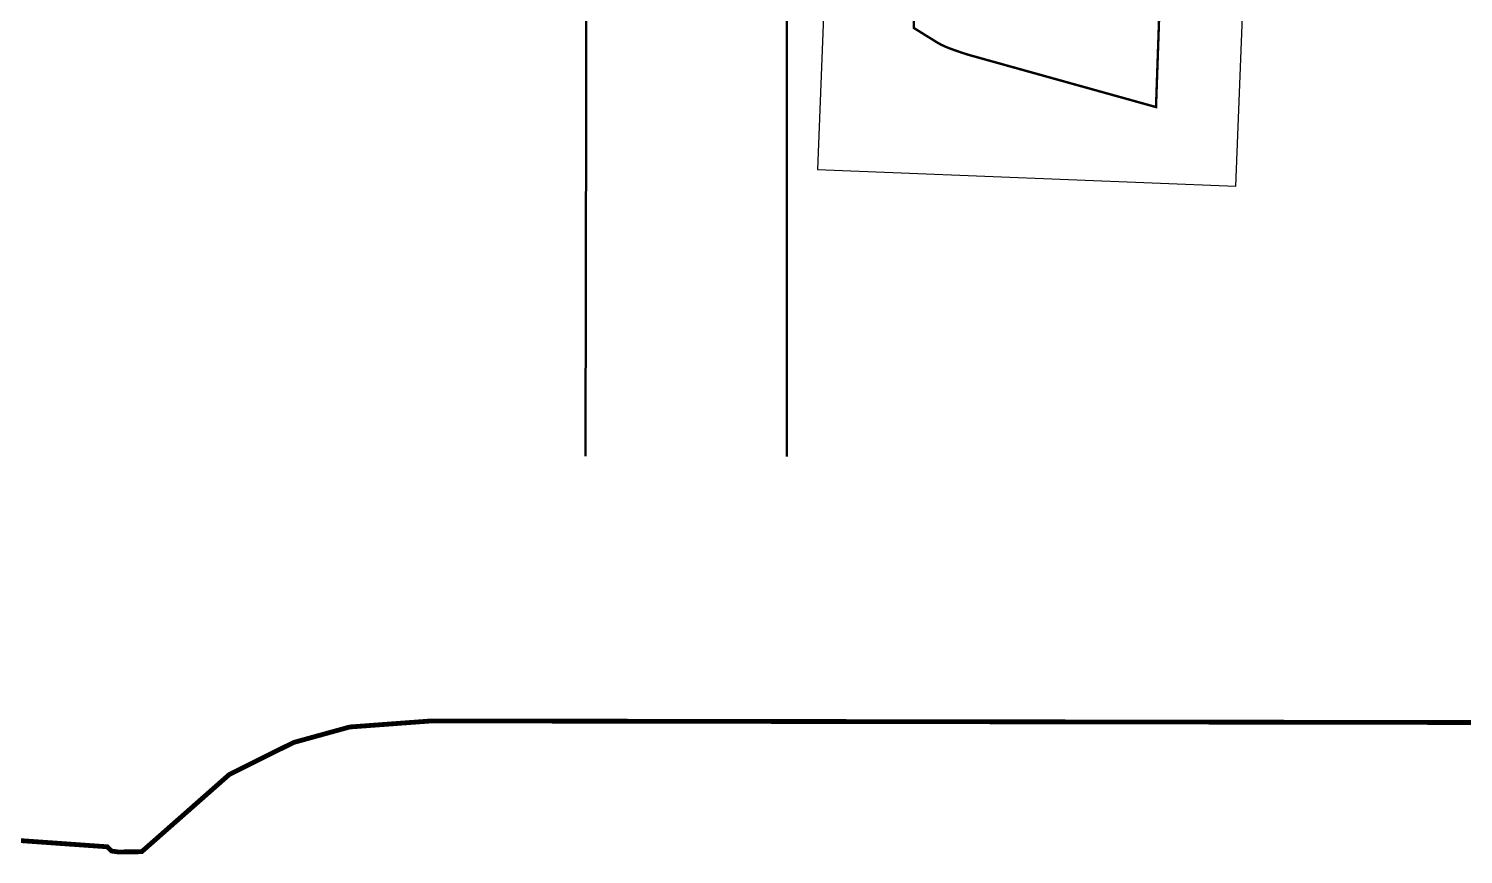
# Model space of a CAD drawing. Header units: millimetres. Extents: x -71 to 10084, y -63 to 6230.
# Drawn here: x 4260 to 7258, y 62 to 1789 of the extents above; entities that cross this region are included whole.
import ezdxf

# ---------------------------------------------------------------- set-up
doc = ezdxf.new("R2010")
doc.units = ezdxf.units.MM
doc.layers.add('0 Límite subáreas', color=1, linetype='Continuous')
doc.layers.add('01. Radios urbanos Esc. Urbana', color=1, linetype='Continuous', true_color=0xff0000)
doc.layers.add('03. Vias Terciarias', color=252, linetype='Continuous', lineweight=50)

msp = doc.modelspace()

# ---------------------------------------------------------------- linework, layer by layer
at = {"layer": '0 Límite subáreas', "linetype": 'Continuous'}
msp.add_lwpolyline([(6825.9, 2561.1), (6653.2, 2569.9), (6103.3, 2706.9), (5956, 2708.4), (5908.3, 1494), (6782.7, 1459.7)], close=True, dxfattribs=at)
at = {"layer": '0 Límite subáreas', "linetype": 'Continuous', "const_width": 5}
msp.add_lwpolyline([(6107.1, 2183.7), (6109.9, 1790.1), (6158.6, 1759.8), (6166.9, 1755.2), (6174.7, 1751.5), (6182.8, 1748.2), (6191.4, 1745), (6208.6, 1739), (6223.1, 1734.3), (6615.9, 1624.8), (6625.2, 1891.8)], dxfattribs=at)
at = {"layer": '01. Radios urbanos Esc. Urbana', "linetype": 'Continuous', "const_width": 10, "flags": 128}
msp.add_lwpolyline([(7332.3, 337.6), (5101.5, 341), (4930.5, 328.3), (4813.2, 295.9), (4679, 229.1), (4495.7, 67.4), (4445.9, 67), (4432.7, 68.9), (4423.5, 77.8), (4005.6, 107.5)], dxfattribs=at)
at = {"layer": '03. Vias Terciarias', "linetype": 'Continuous'}
for points in [[(5423.4, 894.9), (5429.2, 3850.3), (5461.7, 3892.2)], [(5844.1, 894.3), (5844.1, 2718.2)]]:
    msp.add_lwpolyline(points, dxfattribs=at)

doc.saveas('drawing.dxf')
